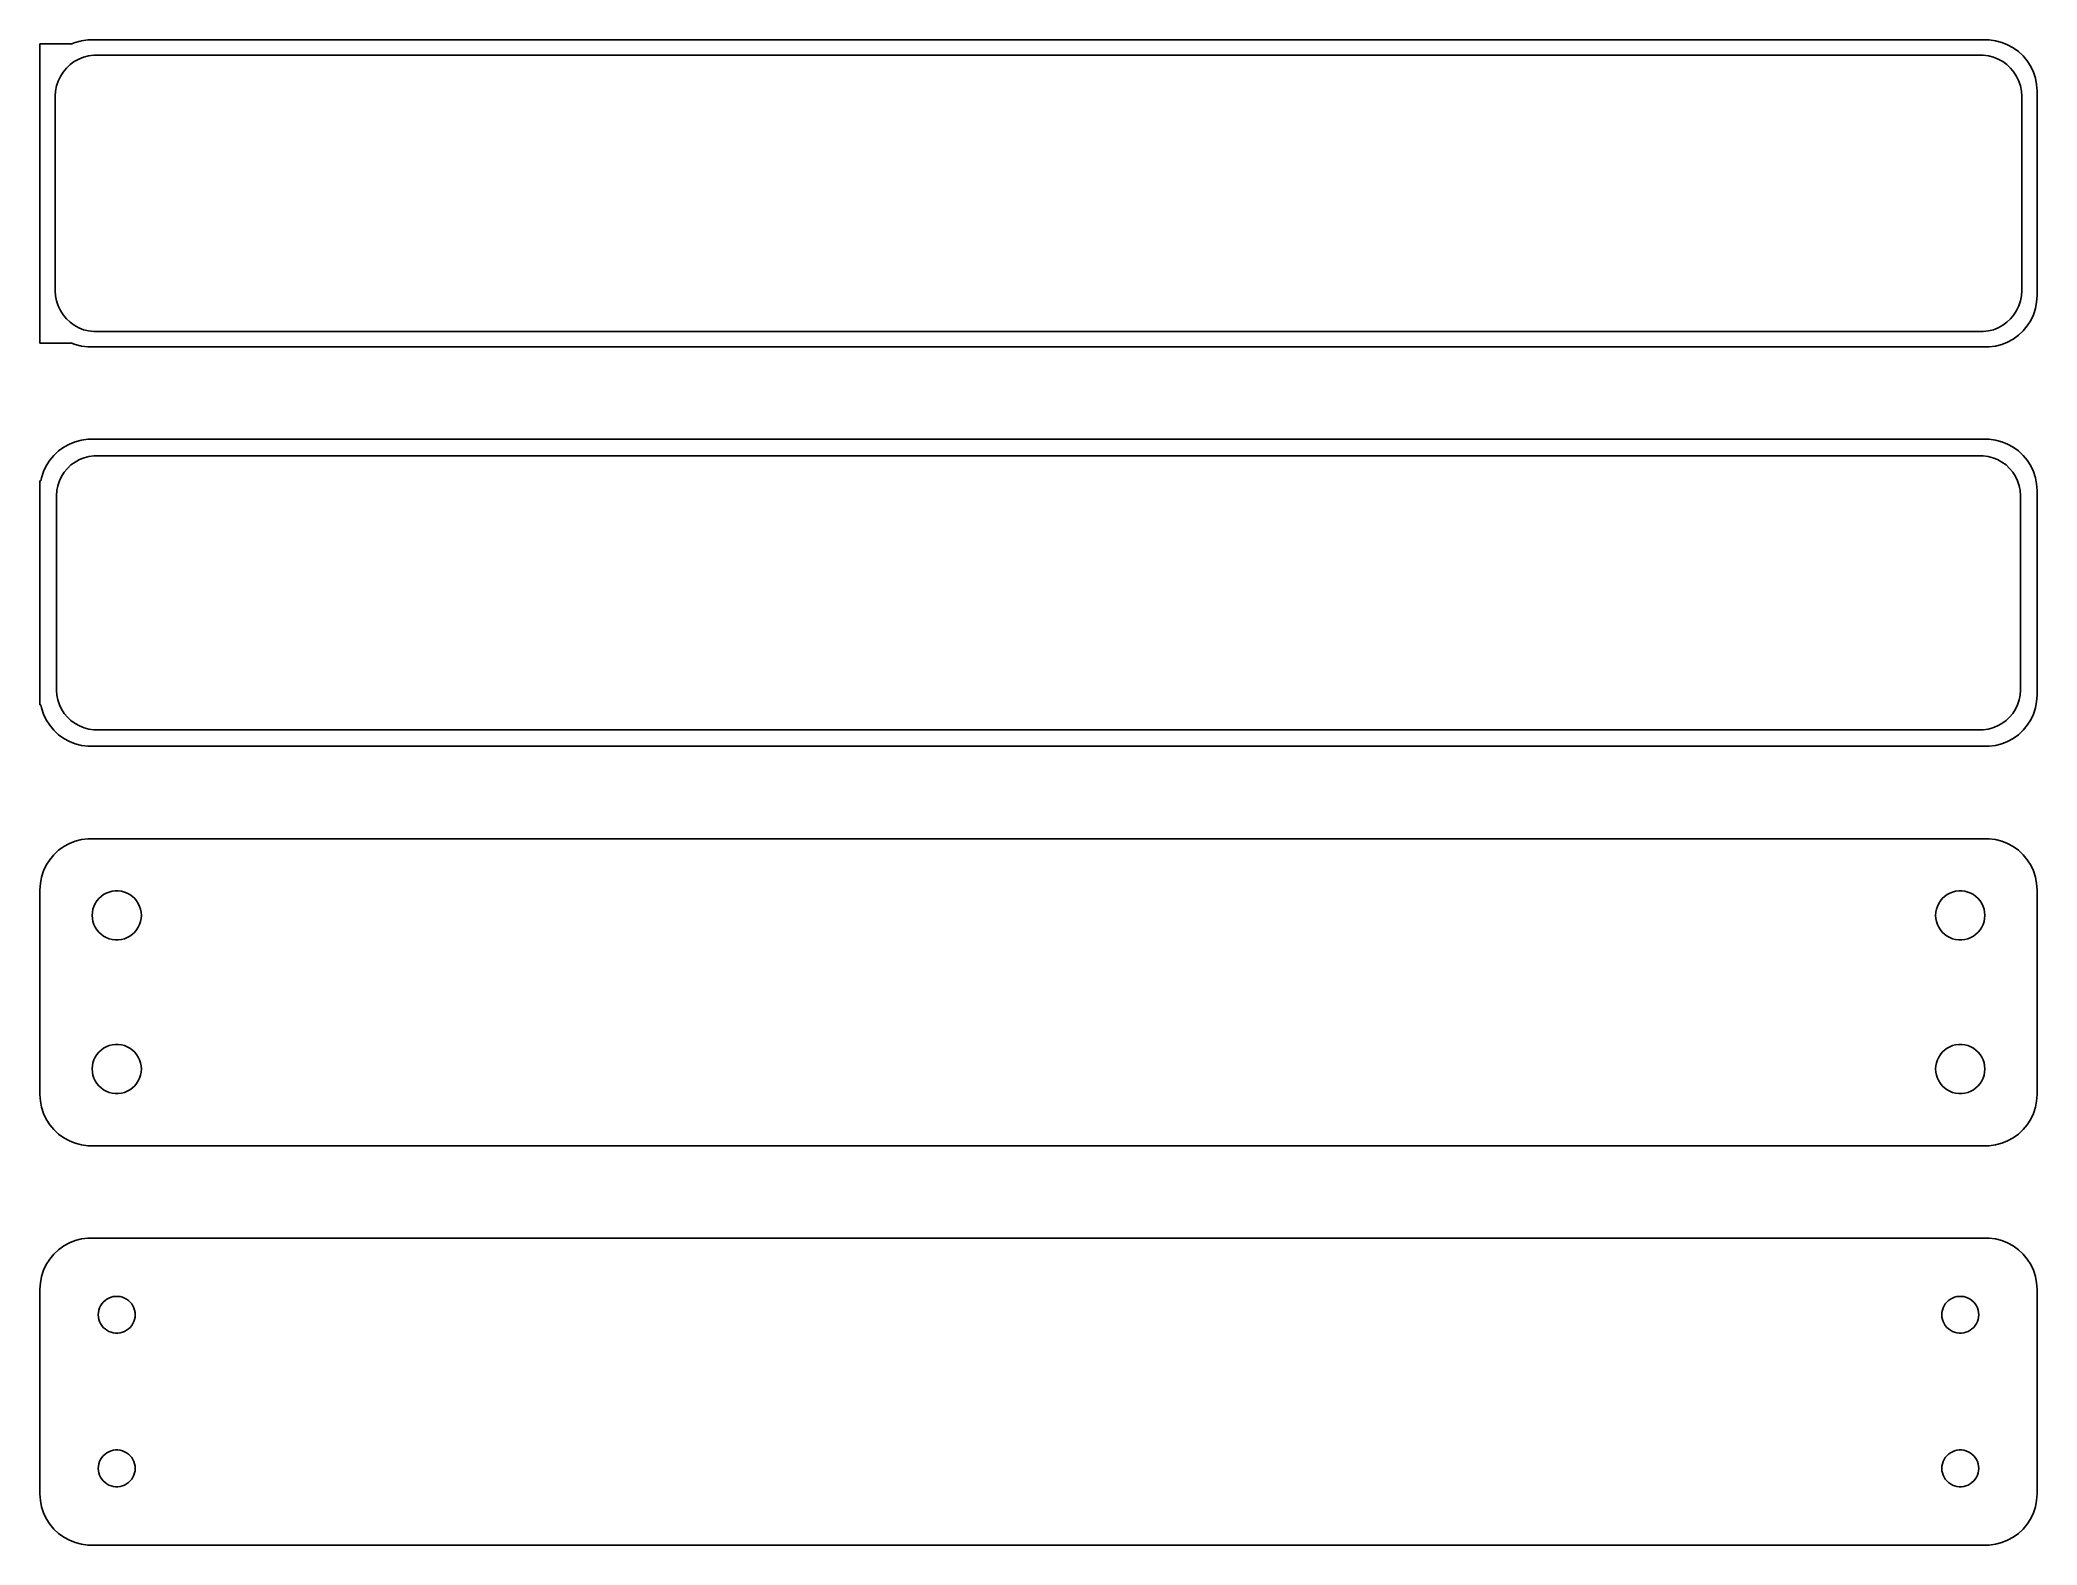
# Model space of a CAD drawing. Header units: metres. Extents: x -98 to 98, y 102 to 249.
import ezdxf

# ---------------------------------------------------------------- set-up
doc = ezdxf.new("R2010")
doc.units = ezdxf.units.M

msp = doc.modelspace()

# ---------------------------------------------------------------- linework, layer by layer
for p, q in [((-94.5, 248.615), (-97.5, 248.615)), ((-97.5, 248.615), (-97.5, 219.385)), ((-94.0451, 248.755), (-94.5, 248.575)), ((-94.5, 248.575), (-94.5, 248.615)), ((-93.4369, 248.911), (-94.0451, 248.755)), ((-92.8139, 248.99), (-93.4369, 248.911)), ((92.8139, 248.99), (-92.8139, 248.99)), ((93.4369, 248.911), (92.8139, 248.99)), ((94.0451, 248.755), (93.4369, 248.911)), ((94.6289, 248.524), (94.0451, 248.755)), ((95.1791, 248.222), (94.6289, 248.524)), ((95.6871, 247.853), (95.1791, 248.222)), ((96.1448, 247.423), (95.6871, 247.853)), ((-95.5052, 245.427), (-95.2361, 245.851)), ((-95.2361, 245.851), (-94.9159, 246.238)), ((-94.9159, 246.238), (-94.5497, 246.582)), ((-94.5497, 246.582), (-94.1433, 246.877)), ((-94.1433, 246.877), (-93.7031, 247.119)), ((-93.7031, 247.119), (-93.2361, 247.304)), ((-93.2361, 247.304), (-92.7495, 247.429)), ((-92.7495, 247.429), (-92.2512, 247.492)), ((-92.2512, 247.492), (92.2512, 247.492)), ((92.2512, 247.492), (92.7495, 247.429)), ((92.7495, 247.429), (93.2361, 247.304)), ((93.2361, 247.304), (93.7031, 247.119)), ((93.7031, 247.119), (94.1433, 246.877)), ((94.1433, 246.877), (94.5497, 246.582)), ((94.5497, 246.582), (94.9159, 246.238)), ((94.9159, 246.238), (95.2361, 245.851)), ((95.2361, 245.851), (95.5052, 245.427)), ((96.5451, 246.939), (96.1448, 247.423)), ((96.8815, 246.409), (96.5451, 246.939)), ((97.1489, 245.841), (96.8815, 246.409)), ((97.3429, 245.243), (97.1489, 245.841)), ((-96, 243.5), (-95.9685, 244.001)), ((-95.9685, 244.001), (-95.8743, 244.495)), ((-95.8743, 244.495), (-95.7191, 244.972)), ((-95.7191, 244.972), (-95.5052, 245.427)), ((95.5052, 245.427), (95.7191, 244.972)), ((95.7191, 244.972), (95.8743, 244.495)), ((95.8743, 244.495), (95.9685, 244.001)), ((95.9685, 244.001), (96, 243.5)), ((97.4606, 244.627), (97.3429, 245.243)), ((97.5, 244), (97.4606, 244.627)), ((97.5, 224), (97.5, 244)), ((-96, 224.5), (-96, 243.5)), ((96, 243.5), (96, 224.5)), ((-95.9685, 223.999), (-96, 224.5)), ((96, 224.5), (95.9685, 223.999)), ((-95.8743, 223.505), (-95.9685, 223.999)), ((-95.7191, 223.028), (-95.8743, 223.505)), ((-95.5052, 222.573), (-95.7191, 223.028)), ((-95.2361, 222.149), (-95.5052, 222.573)), ((95.5052, 222.573), (95.2361, 222.149)), ((95.7191, 223.028), (95.5052, 222.573)), ((95.8743, 223.505), (95.7191, 223.028)), ((95.9685, 223.999), (95.8743, 223.505)), ((97.1489, 222.159), (97.3429, 222.757)), ((97.3429, 222.757), (97.4606, 223.373)), ((97.4606, 223.373), (97.5, 224)), ((-94.9159, 221.762), (-95.2361, 222.149)), ((-94.5497, 221.418), (-94.9159, 221.762)), ((-94.1433, 221.123), (-94.5497, 221.418)), ((-93.7031, 220.881), (-94.1433, 221.123)), ((-93.2361, 220.696), (-93.7031, 220.881)), ((-92.7495, 220.571), (-93.2361, 220.696)), ((-92.2512, 220.508), (-92.7495, 220.571)), ((92.2512, 220.508), (-92.2512, 220.508)), ((92.7495, 220.571), (92.2512, 220.508)), ((93.2361, 220.696), (92.7495, 220.571)), ((93.7031, 220.881), (93.2361, 220.696)), ((94.1433, 221.123), (93.7031, 220.881)), ((94.5497, 221.418), (94.1433, 221.123)), ((94.9159, 221.762), (94.5497, 221.418)), ((95.2361, 222.149), (94.9159, 221.762)), ((95.6871, 220.147), (96.1448, 220.577)), ((96.1448, 220.577), (96.5451, 221.061)), ((96.5451, 221.061), (96.8815, 221.591)), ((96.8815, 221.591), (97.1489, 222.159)), ((-97.5, 219.385), (-94.5, 219.385)), ((-94.5, 219.385), (-94.5, 219.425)), ((-94.5, 219.425), (-94.0451, 219.245)), ((-94.0451, 219.245), (-93.4369, 219.089)), ((-93.4369, 219.089), (-92.8139, 219.01)), ((-92.8139, 219.01), (92.8139, 219.01)), ((92.8139, 219.01), (93.4369, 219.089)), ((93.4369, 219.089), (94.0451, 219.245)), ((94.0451, 219.245), (94.6289, 219.476)), ((94.6289, 219.476), (95.1791, 219.778)), ((95.1791, 219.778), (95.6871, 220.147)), ((-95.6871, 208.853), (-96.1448, 208.423)), ((-95.1791, 209.222), (-95.6871, 208.853)), ((-94.6289, 209.524), (-95.1791, 209.222)), ((-94.0451, 209.755), (-94.6289, 209.524)), ((-93.4369, 209.911), (-94.0451, 209.755)), ((-92.8139, 209.99), (-93.4369, 209.911)), ((92.8139, 209.99), (-92.8139, 209.99)), ((93.4369, 209.911), (92.8139, 209.99)), ((94.0451, 209.755), (93.4369, 209.911)), ((94.6289, 209.524), (94.0451, 209.755)), ((95.1791, 209.222), (94.6289, 209.524)), ((95.6871, 208.853), (95.1791, 209.222)), ((96.1448, 208.423), (95.6871, 208.853)), ((-97.1489, 206.841), (-97.3429, 206.243)), ((-96.8815, 207.409), (-97.1489, 206.841)), ((-96.5451, 207.939), (-96.8815, 207.409)), ((-96.1448, 208.423), (-96.5451, 207.939)), ((-95.3936, 206.366), (-95.133, 206.776)), ((-95.133, 206.776), (-94.823, 207.151)), ((-94.823, 207.151), (-94.4685, 207.484)), ((-94.4685, 207.484), (-94.0751, 207.77)), ((-94.0751, 207.77), (-93.6489, 208.004)), ((-93.6489, 208.004), (-93.1967, 208.183)), ((-93.1967, 208.183), (-92.7256, 208.304)), ((-92.7256, 208.304), (-92.2432, 208.365)), ((-92.2432, 208.365), (92.2432, 208.365)), ((92.2432, 208.365), (92.7256, 208.304)), ((92.7256, 208.304), (93.1967, 208.183)), ((93.1967, 208.183), (93.6489, 208.004)), ((93.6489, 208.004), (94.0751, 207.77)), ((94.0751, 207.77), (94.4685, 207.484)), ((94.4685, 207.484), (94.823, 207.151)), ((94.823, 207.151), (95.133, 206.776)), ((95.133, 206.776), (95.3936, 206.366)), ((96.5451, 207.939), (96.1448, 208.423)), ((96.8815, 207.409), (96.5451, 207.939)), ((97.1489, 206.841), (96.8815, 207.409)), ((97.3429, 206.243), (97.1489, 206.841)), ((-97.4, 205.944), (-97.5, 205.944)), ((-97.5, 205.944), (-97.5, 184.056)), ((-97.3429, 206.243), (-97.4, 205.944)), ((-95.8726, 204.5), (-95.8421, 204.985)), ((-95.8421, 204.985), (-95.751, 205.463)), ((-95.751, 205.463), (-95.6007, 205.926)), ((-95.6007, 205.926), (-95.3936, 206.366)), ((95.3936, 206.366), (95.6007, 205.926)), ((95.6007, 205.926), (95.751, 205.463)), ((95.751, 205.463), (95.8421, 204.985)), ((95.8421, 204.985), (95.8726, 204.5)), ((97.4606, 205.627), (97.3429, 206.243)), ((97.5, 205), (97.4606, 205.627)), ((97.5, 185), (97.5, 205)), ((-95.8726, 185.5), (-95.8726, 204.5)), ((95.8726, 204.5), (95.8726, 185.5)), ((-95.8421, 185.015), (-95.8726, 185.5)), ((95.8726, 185.5), (95.8421, 185.015)), ((-97.5, 184.056), (-97.4, 184.056)), ((-97.4, 184.056), (-97.3429, 183.757)), ((-97.3429, 183.757), (-97.1489, 183.159)), ((-95.751, 184.537), (-95.8421, 185.015)), ((-95.6007, 184.074), (-95.751, 184.537)), ((-95.3936, 183.634), (-95.6007, 184.074)), ((-95.133, 183.224), (-95.3936, 183.634)), ((95.3936, 183.634), (95.133, 183.224)), ((95.6007, 184.074), (95.3936, 183.634)), ((95.751, 184.537), (95.6007, 184.074)), ((95.8421, 185.015), (95.751, 184.537)), ((97.1489, 183.159), (97.3429, 183.757)), ((97.3429, 183.757), (97.4606, 184.373)), ((97.4606, 184.373), (97.5, 185)), ((-97.1489, 183.159), (-96.8815, 182.591)), ((-96.8815, 182.591), (-96.5451, 182.061)), ((-96.5451, 182.061), (-96.1448, 181.577)), ((-96.1448, 181.577), (-95.6871, 181.147)), ((-94.823, 182.849), (-95.133, 183.224)), ((-94.4685, 182.516), (-94.823, 182.849)), ((-94.0751, 182.23), (-94.4685, 182.516)), ((-93.6489, 181.996), (-94.0751, 182.23)), ((-93.1967, 181.817), (-93.6489, 181.996)), ((-92.7256, 181.696), (-93.1967, 181.817)), ((-92.2432, 181.635), (-92.7256, 181.696)), ((92.2432, 181.635), (-92.2432, 181.635)), ((92.7256, 181.696), (92.2432, 181.635)), ((93.1967, 181.817), (92.7256, 181.696)), ((93.6489, 181.996), (93.1967, 181.817)), ((94.0751, 182.23), (93.6489, 181.996)), ((94.4685, 182.516), (94.0751, 182.23)), ((94.823, 182.849), (94.4685, 182.516)), ((95.133, 183.224), (94.823, 182.849)), ((95.6871, 181.147), (96.1448, 181.577)), ((96.1448, 181.577), (96.5451, 182.061)), ((96.5451, 182.061), (96.8815, 182.591)), ((96.8815, 182.591), (97.1489, 183.159)), ((-95.6871, 181.147), (-95.1791, 180.778)), ((-95.1791, 180.778), (-94.6289, 180.476)), ((-94.6289, 180.476), (-94.0451, 180.245)), ((-94.0451, 180.245), (-93.4369, 180.089)), ((-93.4369, 180.089), (-92.8139, 180.01)), ((-92.8139, 180.01), (92.8139, 180.01)), ((92.8139, 180.01), (93.4369, 180.089)), ((93.4369, 180.089), (94.0451, 180.245)), ((94.0451, 180.245), (94.6289, 180.476)), ((94.6289, 180.476), (95.1791, 180.778)), ((95.1791, 180.778), (95.6871, 181.147)), ((-95.6871, 169.853), (-96.1448, 169.423)), ((-95.1791, 170.222), (-95.6871, 169.853)), ((-94.6289, 170.524), (-95.1791, 170.222)), ((-94.0451, 170.755), (-94.6289, 170.524)), ((-93.4369, 170.911), (-94.0451, 170.755)), ((-92.8139, 170.99), (-93.4369, 170.911)), ((92.8139, 170.99), (-92.8139, 170.99)), ((93.4369, 170.911), (92.8139, 170.99)), ((94.0451, 170.755), (93.4369, 170.911)), ((94.6289, 170.524), (94.0451, 170.755)), ((95.1791, 170.222), (94.6289, 170.524)), ((95.6871, 169.853), (95.1791, 170.222)), ((96.1448, 169.423), (95.6871, 169.853)), ((-97.1489, 167.841), (-97.3429, 167.243)), ((-96.8815, 168.409), (-97.1489, 167.841)), ((-96.5451, 168.939), (-96.8815, 168.409)), ((-96.1448, 169.423), (-96.5451, 168.939)), ((96.5451, 168.939), (96.1448, 169.423)), ((96.8815, 168.409), (96.5451, 168.939)), ((97.1489, 167.841), (96.8815, 168.409)), ((97.3429, 167.243), (97.1489, 167.841)), ((-97.4606, 166.627), (-97.5, 166)), ((-97.5, 166), (-97.5, 146)), ((-97.3429, 167.243), (-97.4606, 166.627)), ((-91.0219, 165.672), (-90.7416, 165.783)), ((-90.7416, 165.783), (-90.4497, 165.857)), ((-90.4497, 165.857), (-90.1507, 165.895)), ((-90.1507, 165.895), (-89.8493, 165.895)), ((-89.8493, 165.895), (-89.5503, 165.857)), ((-89.5503, 165.857), (-89.2584, 165.783)), ((-89.2584, 165.783), (-88.9781, 165.672)), ((88.9781, 165.672), (89.2584, 165.783)), ((89.2584, 165.783), (89.5503, 165.857)), ((89.5503, 165.857), (89.8493, 165.895)), ((89.8493, 165.895), (90.1507, 165.895)), ((90.1507, 165.895), (90.4497, 165.857)), ((90.4497, 165.857), (90.7416, 165.783)), ((90.7416, 165.783), (91.0219, 165.672)), ((97.4606, 166.627), (97.3429, 167.243)), ((97.5, 166), (97.4606, 166.627)), ((97.5, 146), (97.5, 166)), ((-92.4, 163.5), (-92.3811, 163.801)), ((-92.3811, 163.801), (-92.3246, 164.097)), ((-92.3246, 164.097), (-92.2315, 164.383)), ((-92.2315, 164.383), (-92.1031, 164.656)), ((-92.1031, 164.656), (-91.9416, 164.911)), ((-91.9416, 164.911), (-91.7495, 165.143)), ((-91.7495, 165.143), (-91.5298, 165.349)), ((-91.5298, 165.349), (-91.286, 165.526)), ((-91.286, 165.526), (-91.0219, 165.672)), ((-88.9781, 165.672), (-88.714, 165.526)), ((-88.714, 165.526), (-88.4702, 165.349)), ((-88.4702, 165.349), (-88.2505, 165.143)), ((-88.2505, 165.143), (-88.0583, 164.911)), ((-88.0583, 164.911), (-87.8969, 164.656)), ((-87.8969, 164.656), (-87.7685, 164.383)), ((-87.7685, 164.383), (-87.6754, 164.097)), ((-87.6754, 164.097), (-87.6189, 163.801)), ((-87.6189, 163.801), (-87.6, 163.5)), ((87.6, 163.5), (87.6189, 163.801)), ((87.6189, 163.801), (87.6754, 164.097)), ((87.6754, 164.097), (87.7685, 164.383)), ((87.7685, 164.383), (87.8969, 164.656)), ((87.8969, 164.656), (88.0583, 164.911)), ((88.0583, 164.911), (88.2505, 165.143)), ((88.2505, 165.143), (88.4702, 165.349)), ((88.4702, 165.349), (88.714, 165.526)), ((88.714, 165.526), (88.9781, 165.672)), ((91.0219, 165.672), (91.286, 165.526)), ((91.286, 165.526), (91.5298, 165.349)), ((91.5298, 165.349), (91.7495, 165.143)), ((91.7495, 165.143), (91.9416, 164.911)), ((91.9416, 164.911), (92.1031, 164.656)), ((92.1031, 164.656), (92.2315, 164.383)), ((92.2315, 164.383), (92.3246, 164.097)), ((92.3246, 164.097), (92.3811, 163.801)), ((92.3811, 163.801), (92.4, 163.5)), ((-92.3811, 163.199), (-92.4, 163.5)), ((-92.3246, 162.903), (-92.3811, 163.199)), ((-92.2315, 162.617), (-92.3246, 162.903)), ((-92.1031, 162.344), (-92.2315, 162.617)), ((-91.9416, 162.089), (-92.1031, 162.344)), ((-91.7495, 161.857), (-91.9416, 162.089)), ((-91.5298, 161.651), (-91.7495, 161.857)), ((-88.2505, 161.857), (-88.4702, 161.651)), ((-88.0583, 162.089), (-88.2505, 161.857)), ((-87.8969, 162.344), (-88.0583, 162.089)), ((-87.7685, 162.617), (-87.8969, 162.344)), ((-87.6754, 162.903), (-87.7685, 162.617)), ((-87.6189, 163.199), (-87.6754, 162.903)), ((-87.6, 163.5), (-87.6189, 163.199)), ((87.6189, 163.199), (87.6, 163.5)), ((87.6754, 162.903), (87.6189, 163.199)), ((87.7685, 162.617), (87.6754, 162.903)), ((87.8969, 162.344), (87.7685, 162.617)), ((88.0583, 162.089), (87.8969, 162.344)), ((88.2505, 161.857), (88.0583, 162.089)), ((88.4702, 161.651), (88.2505, 161.857)), ((91.7495, 161.857), (91.5298, 161.651)), ((91.9416, 162.089), (91.7495, 161.857)), ((92.1031, 162.344), (91.9416, 162.089)), ((92.2315, 162.617), (92.1031, 162.344)), ((92.3246, 162.903), (92.2315, 162.617)), ((92.3811, 163.199), (92.3246, 162.903)), ((92.4, 163.5), (92.3811, 163.199)), ((-91.286, 161.474), (-91.5298, 161.651)), ((-91.0219, 161.328), (-91.286, 161.474)), ((-90.7416, 161.217), (-91.0219, 161.328)), ((-90.4497, 161.143), (-90.7416, 161.217)), ((-90.1507, 161.105), (-90.4497, 161.143)), ((-89.8493, 161.105), (-90.1507, 161.105)), ((-89.5503, 161.143), (-89.8493, 161.105)), ((-89.2584, 161.217), (-89.5503, 161.143)), ((-88.9781, 161.328), (-89.2584, 161.217)), ((-88.714, 161.474), (-88.9781, 161.328)), ((-88.4702, 161.651), (-88.714, 161.474)), ((88.714, 161.474), (88.4702, 161.651)), ((88.9781, 161.328), (88.714, 161.474)), ((89.2584, 161.217), (88.9781, 161.328)), ((89.5503, 161.143), (89.2584, 161.217)), ((89.8493, 161.105), (89.5503, 161.143)), ((90.1507, 161.105), (89.8493, 161.105)), ((90.4497, 161.143), (90.1507, 161.105)), ((90.7416, 161.217), (90.4497, 161.143)), ((91.0219, 161.328), (90.7416, 161.217)), ((91.286, 161.474), (91.0219, 161.328)), ((91.5298, 161.651), (91.286, 161.474)), ((-91.7495, 150.143), (-91.5298, 150.349)), ((-91.5298, 150.349), (-91.286, 150.526)), ((-91.286, 150.526), (-91.0219, 150.672)), ((-91.0219, 150.672), (-90.7416, 150.783)), ((-90.7416, 150.783), (-90.4497, 150.857)), ((-90.4497, 150.857), (-90.1507, 150.895)), ((-90.1507, 150.895), (-89.8493, 150.895)), ((-89.8493, 150.895), (-89.5503, 150.857)), ((-89.5503, 150.857), (-89.2584, 150.783)), ((-89.2584, 150.783), (-88.9781, 150.672)), ((-88.9781, 150.672), (-88.714, 150.526)), ((-88.714, 150.526), (-88.4702, 150.349)), ((-88.4702, 150.349), (-88.2505, 150.143)), ((88.2505, 150.143), (88.4702, 150.349)), ((88.4702, 150.349), (88.714, 150.526)), ((88.714, 150.526), (88.9781, 150.672)), ((88.9781, 150.672), (89.2584, 150.783)), ((89.2584, 150.783), (89.5503, 150.857)), ((89.5503, 150.857), (89.8493, 150.895)), ((89.8493, 150.895), (90.1507, 150.895)), ((90.1507, 150.895), (90.4497, 150.857)), ((90.4497, 150.857), (90.7416, 150.783)), ((90.7416, 150.783), (91.0219, 150.672)), ((91.0219, 150.672), (91.286, 150.526)), ((91.286, 150.526), (91.5298, 150.349)), ((91.5298, 150.349), (91.7495, 150.143)), ((-92.4, 148.5), (-92.3811, 148.801)), ((-92.3811, 148.199), (-92.4, 148.5)), ((-92.3811, 148.801), (-92.3246, 149.097)), ((-92.3246, 149.097), (-92.2315, 149.383)), ((-92.2315, 149.383), (-92.1031, 149.656)), ((-92.1031, 149.656), (-91.9416, 149.911)), ((-91.9416, 149.911), (-91.7495, 150.143)), ((-88.2505, 150.143), (-88.0583, 149.911)), ((-88.0583, 149.911), (-87.8969, 149.656)), ((-87.8969, 149.656), (-87.7685, 149.383)), ((-87.7685, 149.383), (-87.6754, 149.097)), ((-87.6754, 149.097), (-87.6189, 148.801)), ((-87.6189, 148.801), (-87.6, 148.5)), ((-87.6, 148.5), (-87.6189, 148.199)), ((87.6, 148.5), (87.6189, 148.801)), ((87.6189, 148.199), (87.6, 148.5)), ((87.6189, 148.801), (87.6754, 149.097)), ((87.6754, 149.097), (87.7685, 149.383)), ((87.7685, 149.383), (87.8969, 149.656)), ((87.8969, 149.656), (88.0583, 149.911)), ((88.0583, 149.911), (88.2505, 150.143)), ((91.7495, 150.143), (91.9416, 149.911)), ((91.9416, 149.911), (92.1031, 149.656)), ((92.1031, 149.656), (92.2315, 149.383)), ((92.2315, 149.383), (92.3246, 149.097)), ((92.3246, 149.097), (92.3811, 148.801)), ((92.3811, 148.801), (92.4, 148.5)), ((92.4, 148.5), (92.3811, 148.199)), ((-92.3246, 147.903), (-92.3811, 148.199)), ((-92.2315, 147.617), (-92.3246, 147.903)), ((-92.1031, 147.344), (-92.2315, 147.617)), ((-91.9416, 147.089), (-92.1031, 147.344)), ((-91.7495, 146.857), (-91.9416, 147.089)), ((-91.5298, 146.651), (-91.7495, 146.857)), ((-91.286, 146.474), (-91.5298, 146.651)), ((-91.0219, 146.328), (-91.286, 146.474)), ((-90.7416, 146.217), (-91.0219, 146.328)), ((-88.9781, 146.328), (-89.2584, 146.217)), ((-88.714, 146.474), (-88.9781, 146.328)), ((-88.4702, 146.651), (-88.714, 146.474)), ((-88.2505, 146.857), (-88.4702, 146.651)), ((-88.0583, 147.089), (-88.2505, 146.857)), ((-87.8969, 147.344), (-88.0583, 147.089)), ((-87.7685, 147.617), (-87.8969, 147.344)), ((-87.6754, 147.903), (-87.7685, 147.617)), ((-87.6189, 148.199), (-87.6754, 147.903)), ((87.6754, 147.903), (87.6189, 148.199)), ((87.7685, 147.617), (87.6754, 147.903)), ((87.8969, 147.344), (87.7685, 147.617)), ((88.0583, 147.089), (87.8969, 147.344)), ((88.2505, 146.857), (88.0583, 147.089)), ((88.4702, 146.651), (88.2505, 146.857)), ((88.714, 146.474), (88.4702, 146.651)), ((88.9781, 146.328), (88.714, 146.474)), ((89.2584, 146.217), (88.9781, 146.328)), ((91.0219, 146.328), (90.7416, 146.217)), ((91.286, 146.474), (91.0219, 146.328)), ((91.5298, 146.651), (91.286, 146.474)), ((91.7495, 146.857), (91.5298, 146.651)), ((91.9416, 147.089), (91.7495, 146.857)), ((92.1031, 147.344), (91.9416, 147.089)), ((92.2315, 147.617), (92.1031, 147.344)), ((92.3246, 147.903), (92.2315, 147.617)), ((92.3811, 148.199), (92.3246, 147.903)), ((-97.5, 146), (-97.4606, 145.373)), ((-97.4606, 145.373), (-97.3429, 144.757)), ((-97.3429, 144.757), (-97.1489, 144.159)), ((-90.4497, 146.143), (-90.7416, 146.217)), ((-90.1507, 146.105), (-90.4497, 146.143)), ((-89.8493, 146.105), (-90.1507, 146.105)), ((-89.5503, 146.143), (-89.8493, 146.105)), ((-89.2584, 146.217), (-89.5503, 146.143)), ((89.5503, 146.143), (89.2584, 146.217)), ((89.8493, 146.105), (89.5503, 146.143)), ((90.1507, 146.105), (89.8493, 146.105)), ((90.4497, 146.143), (90.1507, 146.105)), ((90.7416, 146.217), (90.4497, 146.143)), ((97.1489, 144.159), (97.3429, 144.757)), ((97.3429, 144.757), (97.4606, 145.373)), ((97.4606, 145.373), (97.5, 146)), ((-97.1489, 144.159), (-96.8815, 143.591)), ((-96.8815, 143.591), (-96.5451, 143.061)), ((-96.5451, 143.061), (-96.1448, 142.577)), ((-96.1448, 142.577), (-95.6871, 142.147)), ((95.6871, 142.147), (96.1448, 142.577)), ((96.1448, 142.577), (96.5451, 143.061)), ((96.5451, 143.061), (96.8815, 143.591)), ((96.8815, 143.591), (97.1489, 144.159)), ((-95.6871, 142.147), (-95.1791, 141.778)), ((-95.1791, 141.778), (-94.6289, 141.476)), ((-94.6289, 141.476), (-94.0451, 141.245)), ((-94.0451, 141.245), (-93.4369, 141.089)), ((-93.4369, 141.089), (-92.8139, 141.01)), ((-92.8139, 141.01), (92.8139, 141.01)), ((92.8139, 141.01), (93.4369, 141.089)), ((93.4369, 141.089), (94.0451, 141.245)), ((94.0451, 141.245), (94.6289, 141.476)), ((94.6289, 141.476), (95.1791, 141.778)), ((95.1791, 141.778), (95.6871, 142.147)), ((-95.6871, 130.853), (-96.1448, 130.423)), ((-95.1791, 131.222), (-95.6871, 130.853)), ((-94.6289, 131.524), (-95.1791, 131.222)), ((-94.0451, 131.755), (-94.6289, 131.524)), ((-93.4369, 131.911), (-94.0451, 131.755)), ((-92.8139, 131.99), (-93.4369, 131.911)), ((92.8139, 131.99), (-92.8139, 131.99)), ((93.4369, 131.911), (92.8139, 131.99)), ((94.0451, 131.755), (93.4369, 131.911)), ((94.6289, 131.524), (94.0451, 131.755)), ((95.1791, 131.222), (94.6289, 131.524)), ((95.6871, 130.853), (95.1791, 131.222)), ((96.1448, 130.423), (95.6871, 130.853)), ((-97.1489, 128.841), (-97.3429, 128.243)), ((-96.8815, 129.409), (-97.1489, 128.841)), ((-96.5451, 129.939), (-96.8815, 129.409)), ((-96.1448, 130.423), (-96.5451, 129.939)), ((96.5451, 129.939), (96.1448, 130.423)), ((96.8815, 129.409), (96.5451, 129.939)), ((97.1489, 128.841), (96.8815, 129.409)), ((97.3429, 128.243), (97.1489, 128.841)), ((-97.4606, 127.627), (-97.5, 127)), ((-97.5, 127), (-97.5, 107)), ((-97.3429, 128.243), (-97.4606, 127.627)), ((97.4606, 127.627), (97.3429, 128.243)), ((97.5, 127), (97.4606, 127.627)), ((97.5, 107), (97.5, 127)), ((-91.7858, 124.726), (-91.7434, 124.948)), ((-91.7434, 124.948), (-91.6736, 125.163)), ((-91.6736, 125.163), (-91.5773, 125.367)), ((-91.5773, 125.367), (-91.4562, 125.558)), ((-91.4562, 125.558), (-91.3121, 125.732)), ((-91.3121, 125.732), (-91.1474, 125.887)), ((-91.1474, 125.887), (-90.9645, 126.02)), ((-90.9645, 126.02), (-90.7664, 126.129)), ((-90.7664, 126.129), (-90.5562, 126.212)), ((-90.5562, 126.212), (-90.3373, 126.268)), ((-90.3373, 126.268), (-90.113, 126.296)), ((-90.113, 126.296), (-89.887, 126.296)), ((-89.887, 126.296), (-89.6627, 126.268)), ((-89.6627, 126.268), (-89.4438, 126.212)), ((-89.4438, 126.212), (-89.2336, 126.129)), ((-89.2336, 126.129), (-89.0355, 126.02)), ((-89.0355, 126.02), (-88.8526, 125.887)), ((-88.8526, 125.887), (-88.6879, 125.732)), ((-88.6879, 125.732), (-88.5438, 125.558)), ((-88.5438, 125.558), (-88.4226, 125.367)), ((-88.4226, 125.367), (-88.3264, 125.163)), ((-88.3264, 125.163), (-88.2565, 124.948)), ((-88.2565, 124.948), (-88.2142, 124.726)), ((88.2142, 124.726), (88.2565, 124.948)), ((88.2565, 124.948), (88.3264, 125.163)), ((88.3264, 125.163), (88.4226, 125.367)), ((88.4226, 125.367), (88.5438, 125.558)), ((88.5438, 125.558), (88.6879, 125.732)), ((88.6879, 125.732), (88.8526, 125.887)), ((88.8526, 125.887), (89.0355, 126.02)), ((89.0355, 126.02), (89.2336, 126.129)), ((89.2336, 126.129), (89.4438, 126.212)), ((89.4438, 126.212), (89.6627, 126.268)), ((89.6627, 126.268), (89.887, 126.296)), ((89.887, 126.296), (90.113, 126.296)), ((90.113, 126.296), (90.3373, 126.268)), ((90.3373, 126.268), (90.5562, 126.212)), ((90.5562, 126.212), (90.7664, 126.129)), ((90.7664, 126.129), (90.9645, 126.02)), ((90.9645, 126.02), (91.1474, 125.887)), ((91.1474, 125.887), (91.3121, 125.732)), ((91.3121, 125.732), (91.4562, 125.558)), ((91.4562, 125.558), (91.5773, 125.367)), ((91.5773, 125.367), (91.6736, 125.163)), ((91.6736, 125.163), (91.7434, 124.948)), ((91.7434, 124.948), (91.7858, 124.726)), ((-91.8, 124.5), (-91.7858, 124.726)), ((-91.7858, 124.274), (-91.8, 124.5)), ((-91.7434, 124.052), (-91.7858, 124.274)), ((-91.6736, 123.837), (-91.7434, 124.052)), ((-91.5773, 123.633), (-91.6736, 123.837)), ((-91.4562, 123.442), (-91.5773, 123.633)), ((-91.3121, 123.268), (-91.4562, 123.442)), ((-91.1474, 123.113), (-91.3121, 123.268)), ((-90.9645, 122.98), (-91.1474, 123.113)), ((-90.7664, 122.871), (-90.9645, 122.98)), ((-90.5562, 122.788), (-90.7664, 122.871)), ((-89.2336, 122.871), (-89.4438, 122.788)), ((-89.0355, 122.98), (-89.2336, 122.871)), ((-88.8526, 123.113), (-89.0355, 122.98)), ((-88.6879, 123.268), (-88.8526, 123.113)), ((-88.5438, 123.442), (-88.6879, 123.268)), ((-88.4226, 123.633), (-88.5438, 123.442)), ((-88.3264, 123.837), (-88.4226, 123.633)), ((-88.2565, 124.052), (-88.3264, 123.837)), ((-88.2142, 124.274), (-88.2565, 124.052)), ((-88.2142, 124.726), (-88.2, 124.5)), ((-88.2, 124.5), (-88.2142, 124.274)), ((88.2, 124.5), (88.2142, 124.726)), ((88.2142, 124.274), (88.2, 124.5)), ((88.2565, 124.052), (88.2142, 124.274)), ((88.3264, 123.837), (88.2565, 124.052)), ((88.4226, 123.633), (88.3264, 123.837)), ((88.5438, 123.442), (88.4226, 123.633)), ((88.6879, 123.268), (88.5438, 123.442)), ((88.8526, 123.113), (88.6879, 123.268)), ((89.0355, 122.98), (88.8526, 123.113)), ((89.2336, 122.871), (89.0355, 122.98)), ((89.4438, 122.788), (89.2336, 122.871)), ((90.7664, 122.871), (90.5562, 122.788)), ((90.9645, 122.98), (90.7664, 122.871)), ((91.1474, 123.113), (90.9645, 122.98)), ((91.3121, 123.268), (91.1474, 123.113)), ((91.4562, 123.442), (91.3121, 123.268)), ((91.5773, 123.633), (91.4562, 123.442)), ((91.6736, 123.837), (91.5773, 123.633)), ((91.7434, 124.052), (91.6736, 123.837)), ((91.7858, 124.274), (91.7434, 124.052)), ((91.7858, 124.726), (91.8, 124.5)), ((91.8, 124.5), (91.7858, 124.274)), ((-90.3373, 122.732), (-90.5562, 122.788)), ((-90.113, 122.704), (-90.3373, 122.732)), ((-89.887, 122.704), (-90.113, 122.704)), ((-89.6627, 122.732), (-89.887, 122.704)), ((-89.4438, 122.788), (-89.6627, 122.732)), ((89.6627, 122.732), (89.4438, 122.788)), ((89.887, 122.704), (89.6627, 122.732)), ((90.113, 122.704), (89.887, 122.704)), ((90.3373, 122.732), (90.113, 122.704)), ((90.5562, 122.788), (90.3373, 122.732)), ((-90.7664, 111.129), (-90.5562, 111.212)), ((-90.5562, 111.212), (-90.3373, 111.268)), ((-90.3373, 111.268), (-90.113, 111.296)), ((-90.113, 111.296), (-89.887, 111.296)), ((-89.887, 111.296), (-89.6627, 111.268)), ((-89.6627, 111.268), (-89.4438, 111.212)), ((-89.4438, 111.212), (-89.2336, 111.129)), ((89.2336, 111.129), (89.4438, 111.212)), ((89.4438, 111.212), (89.6627, 111.268)), ((89.6627, 111.268), (89.887, 111.296)), ((89.887, 111.296), (90.113, 111.296)), ((90.113, 111.296), (90.3373, 111.268)), ((90.3373, 111.268), (90.5562, 111.212)), ((90.5562, 111.212), (90.7664, 111.129)), ((-91.8, 109.5), (-91.7858, 109.726)), ((-91.7858, 109.274), (-91.8, 109.5)), ((-91.7858, 109.726), (-91.7434, 109.948)), ((-91.7434, 109.052), (-91.7858, 109.274)), ((-91.7434, 109.948), (-91.6736, 110.163)), ((-91.6736, 110.163), (-91.5773, 110.367)), ((-91.5773, 110.367), (-91.4562, 110.558)), ((-91.4562, 110.558), (-91.3121, 110.732)), ((-91.3121, 110.732), (-91.1474, 110.887)), ((-91.1474, 110.887), (-90.9645, 111.02)), ((-90.9645, 111.02), (-90.7664, 111.129)), ((-89.2336, 111.129), (-89.0355, 111.02)), ((-89.0355, 111.02), (-88.8526, 110.887)), ((-88.8526, 110.887), (-88.6879, 110.732)), ((-88.6879, 110.732), (-88.5438, 110.558)), ((-88.5438, 110.558), (-88.4226, 110.367)), ((-88.4226, 110.367), (-88.3264, 110.163)), ((-88.3264, 110.163), (-88.2565, 109.948)), ((-88.2565, 109.948), (-88.2142, 109.726)), ((-88.2142, 109.274), (-88.2565, 109.052)), ((-88.2142, 109.726), (-88.2, 109.5)), ((-88.2, 109.5), (-88.2142, 109.274)), ((88.2, 109.5), (88.2142, 109.726)), ((88.2142, 109.274), (88.2, 109.5)), ((88.2142, 109.726), (88.2565, 109.948)), ((88.2565, 109.052), (88.2142, 109.274)), ((88.2565, 109.948), (88.3264, 110.163)), ((88.3264, 110.163), (88.4226, 110.367)), ((88.4226, 110.367), (88.5438, 110.558)), ((88.5438, 110.558), (88.6879, 110.732)), ((88.6879, 110.732), (88.8526, 110.887)), ((88.8526, 110.887), (89.0355, 111.02)), ((89.0355, 111.02), (89.2336, 111.129)), ((90.7664, 111.129), (90.9645, 111.02)), ((90.9645, 111.02), (91.1474, 110.887)), ((91.1474, 110.887), (91.3121, 110.732)), ((91.3121, 110.732), (91.4562, 110.558)), ((91.4562, 110.558), (91.5773, 110.367)), ((91.5773, 110.367), (91.6736, 110.163)), ((91.6736, 110.163), (91.7434, 109.948)), ((91.7434, 109.948), (91.7858, 109.726)), ((91.7858, 109.274), (91.7434, 109.052)), ((91.7858, 109.726), (91.8, 109.5)), ((91.8, 109.5), (91.7858, 109.274)), ((-91.6736, 108.837), (-91.7434, 109.052)), ((-91.5773, 108.633), (-91.6736, 108.837)), ((-91.4562, 108.442), (-91.5773, 108.633)), ((-91.3121, 108.268), (-91.4562, 108.442)), ((-91.1474, 108.113), (-91.3121, 108.268)), ((-90.9645, 107.98), (-91.1474, 108.113)), ((-90.7664, 107.871), (-90.9645, 107.98)), ((-90.5562, 107.788), (-90.7664, 107.871)), ((-90.3373, 107.732), (-90.5562, 107.788)), ((-90.113, 107.704), (-90.3373, 107.732)), ((-89.887, 107.704), (-90.113, 107.704)), ((-89.6627, 107.732), (-89.887, 107.704)), ((-89.4438, 107.788), (-89.6627, 107.732)), ((-89.2336, 107.871), (-89.4438, 107.788)), ((-89.0355, 107.98), (-89.2336, 107.871)), ((-88.8526, 108.113), (-89.0355, 107.98)), ((-88.6879, 108.268), (-88.8526, 108.113)), ((-88.5438, 108.442), (-88.6879, 108.268)), ((-88.4226, 108.633), (-88.5438, 108.442)), ((-88.3264, 108.837), (-88.4226, 108.633)), ((-88.2565, 109.052), (-88.3264, 108.837)), ((88.3264, 108.837), (88.2565, 109.052)), ((88.4226, 108.633), (88.3264, 108.837)), ((88.5438, 108.442), (88.4226, 108.633)), ((88.6879, 108.268), (88.5438, 108.442)), ((88.8526, 108.113), (88.6879, 108.268)), ((89.0355, 107.98), (88.8526, 108.113)), ((89.2336, 107.871), (89.0355, 107.98)), ((89.4438, 107.788), (89.2336, 107.871)), ((89.6627, 107.732), (89.4438, 107.788)), ((89.887, 107.704), (89.6627, 107.732)), ((90.113, 107.704), (89.887, 107.704)), ((90.3373, 107.732), (90.113, 107.704)), ((90.5562, 107.788), (90.3373, 107.732)), ((90.7664, 107.871), (90.5562, 107.788)), ((90.9645, 107.98), (90.7664, 107.871)), ((91.1474, 108.113), (90.9645, 107.98)), ((91.3121, 108.268), (91.1474, 108.113)), ((91.4562, 108.442), (91.3121, 108.268)), ((91.5773, 108.633), (91.4562, 108.442)), ((91.6736, 108.837), (91.5773, 108.633)), ((91.7434, 109.052), (91.6736, 108.837)), ((-97.5, 107), (-97.4606, 106.373)), ((-97.4606, 106.373), (-97.3429, 105.757)), ((-97.3429, 105.757), (-97.1489, 105.159)), ((97.1489, 105.159), (97.3429, 105.757)), ((97.3429, 105.757), (97.4606, 106.373)), ((97.4606, 106.373), (97.5, 107)), ((-97.1489, 105.159), (-96.8815, 104.591)), ((-96.8815, 104.591), (-96.5451, 104.061)), ((-96.5451, 104.061), (-96.1448, 103.577)), ((-96.1448, 103.577), (-95.6871, 103.147)), ((95.6871, 103.147), (96.1448, 103.577)), ((96.1448, 103.577), (96.5451, 104.061)), ((96.5451, 104.061), (96.8815, 104.591)), ((96.8815, 104.591), (97.1489, 105.159)), ((-95.6871, 103.147), (-95.1791, 102.778)), ((-95.1791, 102.778), (-94.6289, 102.476)), ((-94.6289, 102.476), (-94.0451, 102.245)), ((-94.0451, 102.245), (-93.4369, 102.089)), ((-93.4369, 102.089), (-92.8139, 102.01)), ((-92.8139, 102.01), (92.8139, 102.01)), ((92.8139, 102.01), (93.4369, 102.089)), ((93.4369, 102.089), (94.0451, 102.245)), ((94.0451, 102.245), (94.6289, 102.476)), ((94.6289, 102.476), (95.1791, 102.778)), ((95.1791, 102.778), (95.6871, 103.147))]:
    msp.add_line(p, q)

doc.saveas('drawing.dxf')
